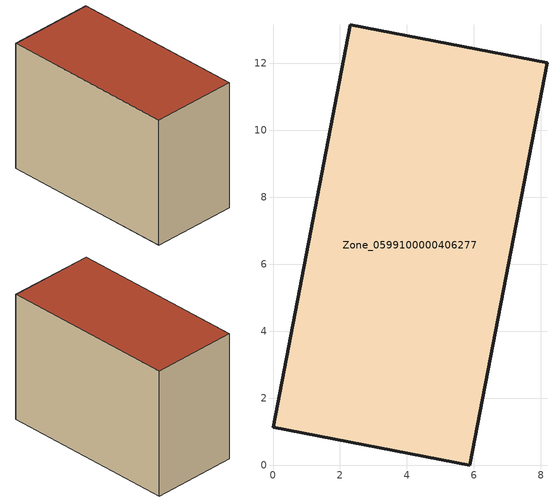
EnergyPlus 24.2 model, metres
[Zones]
Zone_0599100000406277
 floor ground (C_G): 2.31,13.15 8.19,12.02 5.88,0 0,1.14 z0
 wall outside (C_F): 5.88,0 8.19,12.02 2.31,13.15 0,1.14 5.88,0 z0:8.95
 roof outside (C_R): 8.19,12.02 2.31,13.15 0,1.14 5.88,0 z8.95
[BUILDING]
Pand.0599100000406277: North Axis=0; Terrain=City; Loads Convergence Tolerance Value=0.04; Temperature Convergence Tolerance Value=0.4; Solar Distribution=FullExterior; Maximum Number of Warmup Days=25; Minimum Number of Warmup Days=1
[Site:Location]
Rotterdam.The.Hague.AP_ZH_NLD Design_Conditions: Latitude=51.96; Longitude=4.45; Time Zone=1; Elevation=-4.5
[SITE:GROUNDTEMPERATURE:BUILDINGSURFACE]
18, 18, 18, 18, 18, 18, 18, 18, 18, 18, 18, 18
[MATERIAL] Thermal Absorptance=0.9; Solar Absorptance=0.7; Visible Absorptance=0.7
Name | Roughness | Thickness | Conductivity | Density | Specific Heat
G.TC.1992-2005 | MediumSmooth | 0.15 | 0.06 | 540 | 1210
F.TC.1992-2005 | Rough | 0.3 | 0.12 | 1920 | 840
R.TC.1992-2005 | MediumRough | 0.2 | 0.08 | 1500 | 1000
[CONSTRUCTION]
C_G: G.TC.1992-2005
C_F: F.TC.1992-2005
C_R: R.TC.1992-2005
[ZONE]
Zone_0599100000406277: Type=1; Multiplier=1; Ceiling Height=Autocalculate; Volume=Autocalculate; Floor Area=autocalculate; Part of Total Floor Area=Yes
[ZONEINFILTRATION:DESIGNFLOWRATE]
Infil_Zone_0599100000406277: Zone or ZoneList or Space or SpaceList=Zone_0599100000406277; Schedule=AlwaysOn; Design Flow Rate Calculation Method=Flow/Area; Flow Rate per Floor Area=0.0015; Constant Term Coefficient=1; Temperature Term Coefficient=0; Velocity Term Coefficient=0; Velocity Squared Term Coefficient=0
[HVACTEMPLATE:ZONE:IDEALLOADSAIRSYSTEM]
Zone_0599100000406277: Maximum Heating Supply Air Temperature=50; Minimum Cooling Supply Air Temperature=13; Maximum Heating Supply Air Humidity Ratio=0.0156; Minimum Cooling Supply Air Humidity Ratio=0.0077; Heating Limit=NoLimit; Cooling Limit=NoLimit; Dehumidification Control Type=ConstantSensibleHeatRatio; Cooling Sensible Heat Ratio=0.7; Dehumidification Setpoint=60; Humidification Control Type=None; Humidification Setpoint=30; Outdoor Air Method=None; Outdoor Air Flow Rate per Person=0.00944; Outdoor Air Flow Rate per Zone Floor Area=0; Outdoor Air Flow Rate per Zone=0; Demand Controlled Ventilation Type=None; Outdoor Air Economizer Type=NoEconomizer; Heat Recovery Type=None; Sensible Heat Recovery Effectiveness=0.7; Latent Heat Recovery Effectiveness=0.65
[ZONECONTROL:THERMOSTAT]
ThermostatControl_Zone_0599100000406277: Zone or ZoneList=Zone_0599100000406277; Control Type Schedule=DualSetpointControlType; Control 1=Thermostat_Zone_0599100000406277; Temperature Difference Between Cutout And Setpoint=0
[THERMOSTATSETPOINT:DUALSETPOINT]
Thermostat_Zone_0599100000406277: Heating Setpoint Temperature Schedule=HeatingSetpoint_Zone_0599100000406277; Cooling Setpoint Temperature Schedule=CoolingSetpoint_Zone_0599100000406277
[SCHEDULE:COMPACT]
HeatingSetpoint_Zone_0599100000406277: Through: 12/31, For: AllDays, Until: 24:00, 21
CoolingSetpoint_Zone_0599100000406277: Through: 12/31, For: AllDays, Until: 24:00, 24
DualSetpointControlType: Through: 12/31, For: AllDays, Until: 24:00, 4
AlwaysOn: Through: 12/31, For: AllDays, Until: 24:00, 1
